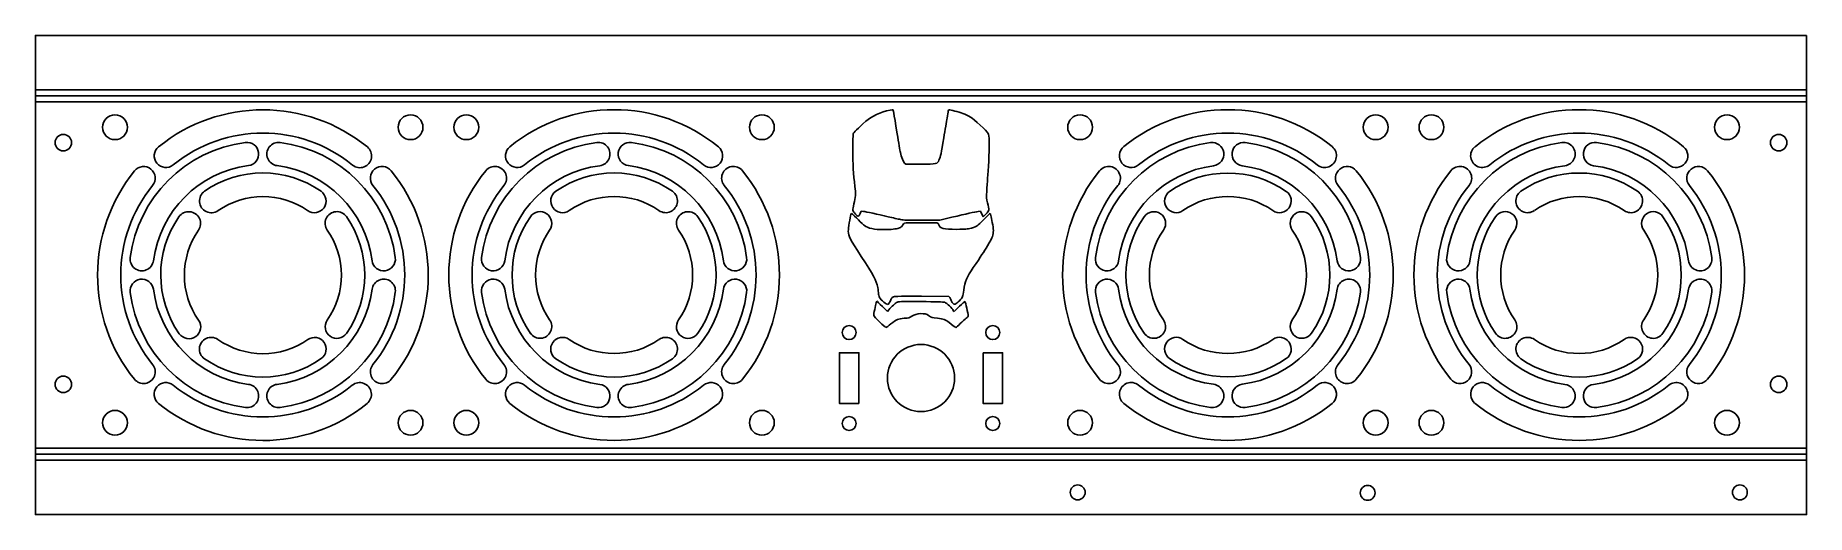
# Model space of a CAD drawing. Header units: millimetres. Extents: x 0 to 429, y 0 to 116.
import ezdxf

# ---------------------------------------------------------------- set-up
doc = ezdxf.new("R2010")
doc.units = ezdxf.units.MM

msp = doc.modelspace()

# ---------------------------------------------------------------- linework, layer by layer
at = {"layer": 'BEND'}
for p, q in [((428.5, 101.33), (0, 101.33)), ((0, 14.6), (428.5, 14.6))]:
    msp.add_line(p, q, dxfattribs=at)
at = {"layer": 'BEND_EXTENT'}
for p, q in [((0, 102.77), (428.5, 102.77)), ((428.5, 99.89), (0, 99.89)), ((0, 16.03), (428.5, 16.03)), ((428.5, 13.16), (0, 13.16))]:
    msp.add_line(p, q, dxfattribs=at)
at = {"layer": 'INTERIOR_PROFILES'}
for p, q in [((210.56, 84.79), (210.28, 85.05)), ((214.08, 84.79), (210.56, 84.79)), ((199.54, 72.85), (199.81, 73.42)), ((199.81, 73.42), (200.31, 73.35)), ((228.06, 73.33), (228.63, 73.41)), ((228.63, 73.41), (229.28, 72.01)), ((214.54, 71.21), (218.82, 71.25)), ((218.82, 71.25), (221.71, 71.93)), ((229.28, 72.01), (229.97, 72.69)), ((214.39, 52.81), (220.96, 52.78)), ((220.96, 52.78), (221.19, 52.5)), ((206.15, 49.15), (204.9, 50.38)), ((206.46, 49.52), (206.15, 49.15))]:
    msp.add_line(p, q, dxfattribs=at)
for points in [[(80.3, 88.94, 0.355572), (29.79, 88.96, 0.999939), (33.33, 84.6, -0.35591), (76.72, 84.56, 1.00067)], [(28.55, 61.43, -0.33987), (51.54, 84.42, 0.999994), (50.8, 90.03, 0.339871), (22.93, 62.16, 1.000001)], [(58.46, 84.42, -0.33987), (81.45, 61.43, 1), (87.07, 62.16, 0.33987), (59.2, 90.03, 1)], [(166.45, 61.43, 1), (172.07, 62.16, 0.33987), (144.2, 90.03, 0.999999), (143.46, 84.42, -0.33987)], [(28.36, 79.63, 0.999931), (24.01, 83.17, 0.35481), (23.96, 32.75, 1.000674), (28.35, 36.31, -0.355149)], [(65.86, 73.54, 0.998868), (69.11, 78.21, 0.313647), (40.92, 78.23, 1.00021), (44.19, 73.53, -0.313139)], [(86.1, 32.73, 0.355111), (86.05, 83.19, 0.99933), (81.66, 79.61, -0.354773), (81.67, 36.33, 1.000064)], [(154.11, 78.21, 0.314084), (125.89, 78.21, 0.999997), (129.14, 73.55, -0.314084), (150.86, 73.55, 1.000005)], [(166.65, 36.31, 1.000001), (171.05, 32.74, 0.354961), (171.05, 83.18, 1.000001), (166.65, 79.61, -0.354961)], [(274.39, 78.19, 1), (277.63, 73.55, -0.314295), (299.37, 73.55, 1), (302.61, 78.19, 0.314295)], [(346.85, 36.31, -0.354961), (346.85, 79.61, 1.000003), (342.45, 83.18, 0.354961), (342.45, 32.74, 1)], [(39.47, 47.03, -0.314419), (39.44, 68.78, 1.000204), (34.73, 72.05, 0.314928), (34.81, 43.76, 0.998871)], [(75.24, 72.08, 1.00113), (70.6, 68.83, -0.31503), (70.61, 47.05, 0.999797), (75.23, 43.82, 0.31452)], [(155.59, 47.1, 1), (160.25, 43.85, 0.314084), (160.25, 72.07, 1), (155.59, 68.83, -0.314084)], [(272.92, 68.83, 0.999998), (268.27, 72.07, 0.314295), (268.27, 43.86, 1), (272.92, 47.09, -0.314295)], [(304.08, 47.09, 0.999995), (308.73, 43.86, 0.314295), (308.73, 72.07, 0.999997), (304.08, 68.83, -0.314295)], [(353.25, 43.85, 1.000001), (357.91, 47.1, -0.314085), (357.91, 68.83, 0.999995), (353.25, 72.07, 0.314084)], [(393.75, 43.85, 0.314084), (393.75, 72.07, 0.999996), (389.09, 68.83, -0.314085), (389.09, 47.1, 1.000001)], [(81.45, 54.5, -0.339871), (58.46, 31.51, 1.000003), (59.2, 25.9, 0.33987), (87.07, 53.77, 1.000001)], [(291.96, 31.53, 0.999998), (292.7, 25.92, 0.339821), (320.55, 53.77, 1.000001), (314.93, 54.5, -0.339821)], [(399.95, 54.5, -0.339871), (376.96, 31.51, 0.999996), (377.7, 25.9, 0.33987), (405.57, 53.77, 1.000004)], [(65.91, 42.35, -0.31503), (44.13, 42.37, 1.001129), (40.88, 37.72, 0.31452), (69.14, 37.73, 0.9998)], [(387.61, 37.71, 1), (384.36, 42.37, -0.314084), (362.64, 42.37, 1.000006), (359.39, 37.71, 0.314084)], [(80.23, 26.86, 1.00007), (76.63, 31.29, -0.354774), (33.35, 31.31, 0.999319), (29.78, 26.91, 0.355111)]]:
    msp.add_lwpolyline(points, format="xyb", close=True, dxfattribs=at)
for points in [[(199.25, 26.91), (194.5, 26.91), (194.5, 39.16), (199.25, 39.16)], [(229.25, 39.16), (234, 39.16), (234, 26.91), (229.25, 26.91)]]:
    msp.add_lwpolyline(points, close=True, dxfattribs=at)
at = {"layer": 'INTERIOR_PROFILES', "extrusion": (0, 0, -1)}
for centre, radius in [((-19.25, 93.71), 3), ((-90.75, 93.71), 3), ((-104.25, 93.71), 3), ((-175.75, 93.71), 3), ((-252.75, 93.71), 3), ((-324.25, 93.71), 3), ((-337.75, 93.71), 3), ((-409.25, 93.71), 3), ((-6.75, 89.98), 2), ((-421.75, 89.98), 2), ((-196.87, 44.03), 1.7), ((-231.62, 44.03), 1.7), ((-214.25, 33.03), 8.12), ((-6.75, 31.5), 2), ((-421.75, 31.5), 2), ((-19.25, 22.21), 3), ((-90.75, 22.21), 3), ((-104.25, 22.21), 3), ((-175.75, 22.21), 3), ((-196.87, 22.03), 1.7), ((-231.62, 22.03), 1.7), ((-252.75, 22.21), 3), ((-324.25, 22.21), 3), ((-337.75, 22.21), 3), ((-409.25, 22.21), 3), ((-252.17, 5.36), 1.8), ((-322.32, 5.26), 1.8), ((-412.36, 5.36), 1.8)]:
    msp.add_circle(centre, radius, dxfattribs=at)
for centre, radius, start, end in [((-140, 57.96), 40, 50.9143, 129.0857), ((-288.5, 57.96), 40, 50.9314, 129.0686), ((-373.5, 57.96), 40, 50.9143, 129.0857), ((-140, 57.96), 32.34, 7.4573, 82.5427), ((-136.17, 87.22), 2.83, 82.5427, 262.5427), ((-288.5, 57.96), 32.32, 7.4623, 82.5377), ((-284.67, 87.2), 2.83, 82.5377, 262.5373), ((-292.33, 87.2), 2.83, -82.5377, 97.4623), ((-288.5, 57.96), 32.32, 97.4623, 172.5377), ((-373.5, 57.96), 32.34, 7.4573, 82.5427), ((-369.67, 87.22), 2.83, 82.5427, 262.5427), ((-377.33, 87.22), 2.83, -82.5427, 97.4573), ((-373.5, 57.96), 32.34, 97.4573, 172.5427), ((-116.56, 86.81), 2.83, -129.0857, 50.9143), ((-163.44, 86.81), 2.83, 129.0857, 309.0857), ((-265.08, 86.81), 2.84, -129.0686, 50.9314), ((-311.92, 86.81), 2.84, 129.0686, 309.0686), ((-350.06, 86.81), 2.83, -129.0857, 50.9144), ((-396.94, 86.81), 2.83, 129.0857, 309.0857), ((-140, 57.96), 40, -39.0857, 39.0857), ((-111.15, 81.4), 2.83, 39.0857, 219.086), ((-288.5, 57.96), 40, -39.0686, 39.0686), ((-259.65, 81.38), 2.84, 39.0686, 219.0691), ((-317.35, 81.38), 2.84, -39.0686, 140.9314), ((-288.5, 57.96), 40, 140.9314, 219.0686), ((-373.5, 57.96), 24.68, 55.1266, 124.8734), ((-402.35, 81.4), 2.83, -39.0857, 140.9143), ((-373.5, 57.96), 40, 140.9143, 219.0857), ((-361.01, 75.88), 2.84, -124.8734, 55.1266), ((-385.99, 75.88), 2.84, 124.8734, 304.874), ((-122.08, 70.45), 2.84, 34.8734, 214.8734), ((-140, 57.96), 24.68, -34.8734, 34.8734), ((-110.74, 61.79), 2.83, -172.5427, 7.4573), ((-259.26, 61.79), 2.83, -172.5377, 7.4623), ((-317.74, 61.79), 2.83, 172.5377, 352.5375), ((-344.24, 61.79), 2.83, -172.5427, 7.4573), ((-402.76, 61.79), 2.83, 172.5427, 352.5427), ((-25.74, 54.13), 2.83, -7.4573, 172.5427), ((-110.74, 54.13), 2.83, -7.4572, 172.5425), ((-169.26, 54.13), 2.83, 7.4573, 187.4573), ((-259.26, 54.13), 2.83, -7.4623, 172.5377), ((-344.24, 54.13), 2.83, -7.4573, 172.5427), ((-55, 57.96), 32.34, 277.4574, 352.5427), ((-140, 57.96), 32.34, 277.4573, 352.5427), ((-140, 57.96), 32.34, 187.4573, 262.5427), ((-288.5, 57.96), 32.32, 277.4624, 352.5377), ((-373.5, 57.96), 32.34, 277.4573, 352.5427), ((-122.08, 45.48), 2.84, 145.1266, 325.1266), ((-127.51, 40.04), 2.84, -55.1259, 124.8739), ((-152.49, 40.04), 2.84, 55.1266, 235.1266), ((-276.01, 40.06), 2.83, -55.1047, 124.8953), ((-300.99, 40.06), 2.83, 55.1047, 235.1047), ((-111.15, 34.53), 2.83, 140.9143, 320.9143), ((-140, 57.96), 24.68, 235.1266, 304.8735), ((-259.65, 34.54), 2.84, 140.9314, 320.9314), ((-288.5, 57.96), 24.66, 235.1047, 304.8953), ((-317.35, 34.54), 2.84, -140.9314, 39.0687), ((-402.35, 34.53), 2.83, -140.9143, 39.0857), ((-51.17, 28.7), 2.83, 97.4573, 277.4586), ((-116.56, 29.11), 2.83, -50.9143, 129.0857), ((-136.17, 28.7), 2.83, 97.4573, 277.4573), ((-143.83, 28.7), 2.83, -97.4578, 82.5427), ((-163.44, 29.11), 2.83, 50.9143, 230.9143), ((-265.08, 29.11), 2.84, -50.9314, 129.0687), ((-284.67, 28.72), 2.83, 97.4623, 277.4628), ((-311.92, 29.11), 2.84, 50.9313, 230.9312), ((-350.06, 29.11), 2.83, -50.9143, 129.0857), ((-369.67, 28.7), 2.83, 97.4573, 277.4573), ((-396.94, 29.11), 2.83, 50.9133, 230.9143), ((-140, 57.96), 40, 230.9143, 309.0857), ((-288.5, 57.96), 40, 230.9313, 309.0686), ((-373.5, 57.96), 40, 230.9143, 309.0857)]:
    msp.add_arc(centre, radius, start, end, dxfattribs=at)
at = {"layer": 'INTERIOR_PROFILES'}
for centre, radius, start, end in [((140, 57.96), 34.34, 50.9143, 129.0857), ((288.5, 57.96), 34.32, 50.9314, 129.0686), ((373.5, 57.96), 34.34, 50.9143, 129.0857), ((140, 57.96), 26.68, 97.4572, 172.5427), ((288.5, 57.96), 26.66, 97.4623, 172.5377), ((288.5, 57.96), 26.66, 7.4623, 82.5377), ((373.5, 57.96), 26.68, 97.4573, 172.5427), ((373.5, 57.96), 26.68, 7.4573, 82.5427), ((140, 57.96), 34.34, 140.9143, 219.0857), ((288.5, 57.96), 34.32, 140.9314, 219.0686), ((288.5, 57.96), 34.32, -39.0686, 39.0686), ((373.5, 57.96), 34.34, -39.0857, 39.0857), ((373.5, 57.96), 19, 55.1267, 124.8734), ((140, 57.96), 19, 145.1266, 214.8734), ((55, 57.96), 26.68, 187.4573, 262.5427), ((140, 57.96), 26.68, 187.4572, 262.5427), ((140, 57.96), 26.68, 277.4573, 352.5427), ((288.5, 57.96), 26.66, 187.4623, 262.5377), ((373.5, 57.96), 26.68, 187.4573, 262.5428), ((140, 57.96), 19, 235.1267, 304.8734), ((288.5, 57.96), 19, 235.1047, 304.8953), ((140, 57.96), 34.34, 230.9143, 309.0857), ((288.5, 57.96), 34.32, 230.9314, 309.0686), ((373.5, 57.96), 34.34, 230.9143, 309.0857)]:
    msp.add_arc(centre, radius, start, end, dxfattribs=at)
for points in [[(197.87, 92.13), (197.98, 92.41), (198.92, 93.35), (200.9, 95.15)], [(200.9, 95.15), (202.23, 96.35), (204.49, 97.38), (206.8, 97.85)], [(206.8, 97.85), (207.15, 97.92), (207.47, 97.95), (207.5, 97.93)], [(207.5, 97.93), (207.55, 97.87), (207.59, 97.66), (208.49, 92.12)], [(219.77, 91.12), (220.07, 93.02), (220.42, 95.17), (220.55, 95.9)], [(220.55, 95.9), (220.67, 96.63), (220.8, 97.4), (220.83, 97.6)], [(220.83, 97.6), (220.86, 97.79), (220.95, 97.96), (221.02, 97.96)], [(221.02, 97.96), (221.32, 97.95), (223.34, 97.39), (224.37, 97.03)], [(224.37, 97.03), (224.96, 96.81), (225.8, 96.43), (226.22, 96.18)], [(226.22, 96.18), (227.06, 95.68), (230.23, 92.78), (230.53, 92.23)], [(197.76, 88.31), (197.76, 90.45), (197.8, 91.95), (197.87, 92.13)], [(208.49, 92.12), (208.82, 90.04), (209.17, 88.01), (209.26, 87.6)], [(218.6, 85.77), (219.01, 86.66), (219.17, 87.42), (219.77, 91.12)], [(230.73, 90.07), (230.77, 87.57), (230.58, 83.22), (230.37, 81.4)], [(230.53, 92.23), (230.67, 91.97), (230.72, 91.53), (230.73, 90.07)], [(198.27, 79.39), (197.9, 82.36), (197.76, 84.79), (197.76, 88.31)], [(209.26, 87.6), (209.51, 86.49), (209.97, 85.34), (210.28, 85.05)], [(214.08, 84.79), (218.17, 84.79), (218.15, 84.78), (218.6, 85.77)], [(198.04, 75.17), (198.44, 76.78), (198.48, 77.63), (198.27, 79.39)], [(230.14, 78.22), (230.08, 76.66), (230.09, 76.47), (230.36, 75.41)], [(230.37, 81.4), (230.28, 80.57), (230.17, 79.14), (230.14, 78.22)], [(198.39, 72.72), (197.65, 73.49), (197.64, 73.53), (198.04, 75.17)], [(199.54, 72.85), (199.13, 71.98), (199.1, 71.98), (198.39, 72.72)], [(206.32, 72.06), (203.74, 72.66), (200.94, 73.27), (200.31, 73.35)], [(228.06, 73.33), (227.31, 73.23), (225.27, 72.78), (221.71, 71.93)], [(230.36, 75.41), (230.81, 73.67), (230.79, 73.51), (229.97, 72.69)], [(196.65, 68.53), (196.65, 69.18), (197.12, 72.06), (197.31, 72.56)], [(197.31, 72.56), (197.43, 72.87), (197.43, 72.87), (197.68, 72.66)], [(197.68, 72.66), (197.81, 72.55), (198.45, 71.94), (199.09, 71.32)], [(199.09, 71.32), (199.73, 70.7), (200.39, 70.08), (200.56, 69.95)], [(200.56, 69.95), (201.45, 69.26), (202.91, 68.95), (205.23, 68.95)], [(205.23, 68.95), (207.05, 68.95), (208.17, 69.07), (209.01, 69.35)], [(209.26, 71.39), (208.71, 71.5), (207.39, 71.8), (206.32, 72.06)], [(209.01, 69.35), (209.44, 69.49), (209.59, 69.61), (209.77, 69.96)], [(214.54, 71.21), (210.72, 71.19), (210.16, 71.2), (209.26, 71.39)], [(209.77, 69.96), (209.89, 70.2), (210.12, 70.45), (210.27, 70.51)], [(210.27, 70.51), (210.58, 70.63), (217.52, 70.66), (218.08, 70.55)], [(218.08, 70.55), (218.35, 70.49), (218.45, 70.39), (218.55, 70.1)], [(218.55, 70.1), (218.83, 69.24), (219.74, 69.01), (222.88, 69.01)], [(222.88, 69.01), (225.12, 69.01), (225.34, 69.03), (226.43, 69.32)], [(226.43, 69.32), (227.15, 69.51), (227.69, 69.71), (227.86, 69.87)], [(227.86, 69.87), (228.01, 70), (228.76, 70.73), (229.52, 71.48)], [(229.52, 71.48), (230.29, 72.23), (230.96, 72.84), (231, 72.84)], [(231, 72.84), (231.04, 72.84), (231.11, 72.61), (231.15, 72.33)], [(231.15, 72.33), (231.2, 72.04), (231.35, 71.28), (231.5, 70.63)], [(231.5, 70.63), (231.83, 69.18), (231.84, 68.16), (231.55, 67.3)], [(199.79, 62.45), (197.04, 66.6), (196.65, 67.36), (196.65, 68.53)], [(230.34, 65.04), (229.38, 63.48), (228.83, 62.63), (226.91, 59.78)], [(231.55, 67.3), (231.43, 66.94), (230.89, 65.93), (230.34, 65.04)], [(203.77, 54.94), (203.42, 56.74), (202.8, 57.91), (199.79, 62.45)], [(226.91, 59.78), (225.35, 57.45), (224.91, 56.41), (224.6, 54.28)], [(203.4, 51.19), (203.43, 51.42), (203.5, 51.61), (203.55, 51.61)], [(203.55, 51.61), (203.61, 51.61), (204.21, 51.06), (204.9, 50.38)], [(203.98, 53.47), (203.98, 53.66), (203.89, 54.33), (203.77, 54.94)], [(204.25, 52.53), (204.11, 52.85), (203.98, 53.27), (203.98, 53.47)], [(205.28, 51.39), (204.69, 51.83), (204.46, 52.08), (204.25, 52.53)], [(206.98, 51.98), (206.82, 51.48), (206.36, 50.83), (206.17, 50.83)], [(207.47, 52.62), (207.24, 52.48), (207.07, 52.25), (206.98, 51.98)], [(214.39, 52.81), (208.06, 52.83), (207.8, 52.83), (207.47, 52.62)], [(208.4, 51.35), (208.79, 51.54), (209.12, 51.55), (214.21, 51.52)], [(214.21, 51.52), (217.82, 51.5), (219.72, 51.45), (219.98, 51.37)], [(221.54, 51.83), (221.47, 52.05), (221.31, 52.35), (221.19, 52.5)], [(221.93, 51.12), (221.79, 51.3), (221.61, 51.62), (221.54, 51.83)], [(224.31, 52.74), (224.17, 52.32), (223, 51.13), (222.52, 50.93)], [(223.6, 50.39), (224.27, 51.06), (224.85, 51.57), (224.9, 51.52)], [(224.6, 54.28), (224.5, 53.64), (224.37, 52.95), (224.31, 52.74)], [(224.9, 51.52), (225.01, 51.41), (225.66, 48.53), (225.66, 48.15)], [(202.81, 48.21), (202.77, 48.36), (202.87, 48.98), (203.05, 49.63)], [(204.23, 46.61), (203.49, 47.35), (202.84, 48.07), (202.81, 48.21)], [(203.05, 49.63), (203.21, 50.26), (203.37, 50.96), (203.4, 51.19)], [(206.17, 50.83), (206.1, 50.83), (205.7, 51.09), (205.28, 51.39)], [(206.46, 49.52), (207.22, 50.4), (208.01, 51.15), (208.4, 51.35)], [(210.21, 47.49), (208.73, 47.39), (208.37, 47.24), (206.98, 46.13)], [(212.04, 47.98), (211.45, 47.59), (211.35, 47.56), (210.21, 47.49)], [(216.09, 48.17), (215.25, 48.84), (213.18, 48.74), (212.04, 47.98)], [(218.23, 47.49), (217.03, 47.58), (216.7, 47.69), (216.09, 48.17)], [(221.06, 46.47), (220.32, 47.13), (219.59, 47.39), (218.23, 47.49)], [(219.98, 51.37), (220.4, 51.23), (221.92, 49.77), (222.04, 49.39)], [(222.52, 50.93), (222.21, 50.81), (222.17, 50.82), (221.93, 51.12)], [(222.04, 49.39), (222.08, 49.27), (222.17, 49.17), (222.25, 49.17)], [(222.25, 49.17), (222.32, 49.17), (222.93, 49.71), (223.6, 50.39)], [(225.18, 47.49), (224.92, 47.29), (224.28, 46.71), (223.75, 46.2)], [(225.66, 48.15), (225.66, 47.93), (225.53, 47.75), (225.18, 47.49)], [(205.76, 45.28), (205.67, 45.28), (204.98, 45.88), (204.23, 46.61)], [(206.98, 46.13), (206.4, 45.66), (205.85, 45.28), (205.76, 45.28)], [(222.68, 45.28), (222.54, 45.28), (221.69, 45.9), (221.06, 46.47)], [(223.75, 46.2), (223.23, 45.69), (222.74, 45.28), (222.68, 45.28)]]:
    msp.add_open_spline(points, degree=3, dxfattribs=at)
at = {"layer": 'OUTER_PROFILES'}
msp.add_lwpolyline([(428.5, 115.93), (0, 115.93), (0, 0), (428.5, 0)], close=True, dxfattribs=at)

doc.saveas('drawing.dxf')
